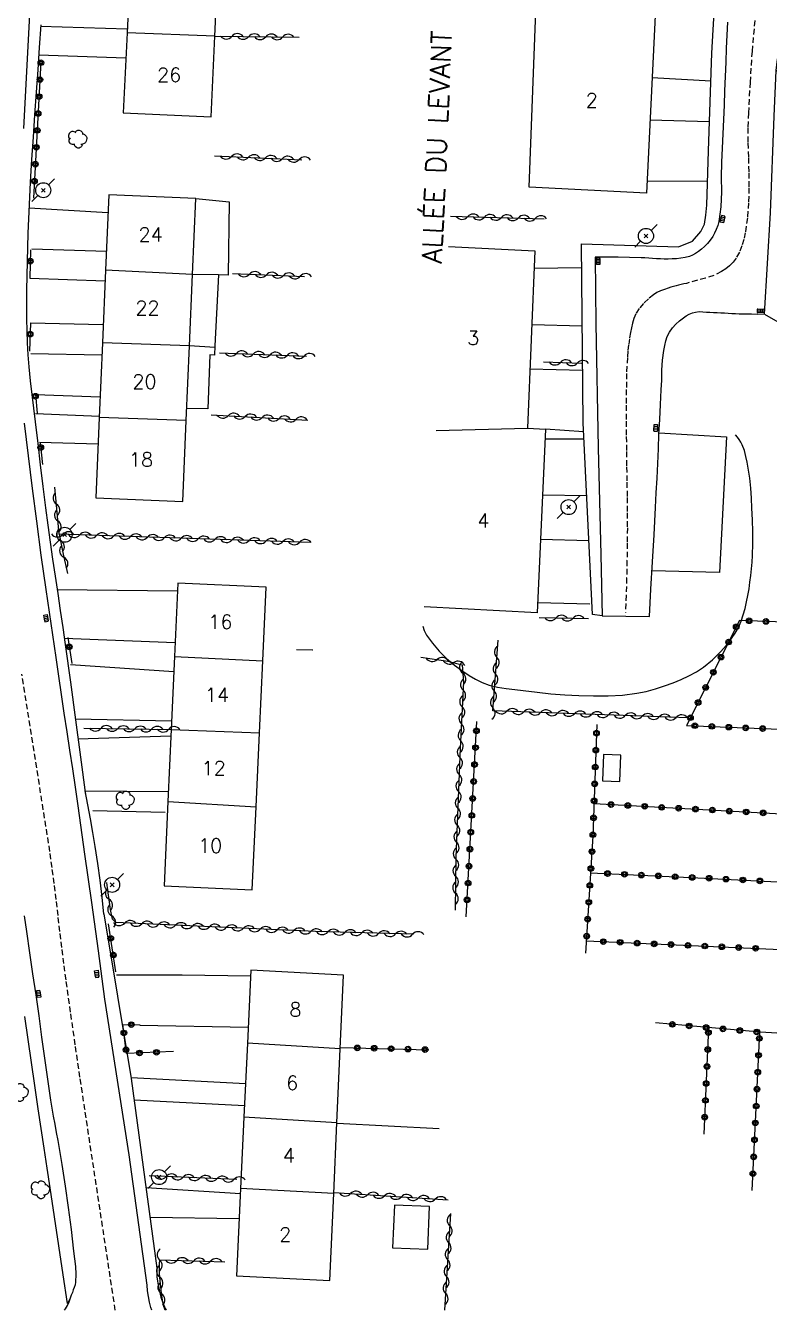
# Model space of a CAD drawing. Header units: millimetres. Extents: x 146997 to 148001, y 141998 to 143001.
# Drawn here: x 147491.6 to 147557.4, y 142000 to 142113.8 of the extents above; entities that cross this region are included whole.
import ezdxf
from ezdxf.enums import TextEntityAlignment as Align

# ---------------------------------------------------------------- set-up
doc = ezdxf.new("R2010")
doc.units = ezdxf.units.MM
doc.linetypes.add('DASHED', pattern=[0.75, 0.5, -0.25])
doc.layers.get('0').update_dxf_attribs({"linetype": 'CONTINUOUS'})
for name, color, linetype in [('W0001', 6, 'DASHED'), ('W0006', 2, 'CONTINUOUS'), ('W0008', 7, 'CONTINUOUS'), ('W0014', 7, 'CONTINUOUS'), ('W0017', 7, 'CONTINUOUS'), ('W0101', 7, 'CONTINUOUS'), ('W0104', 1, 'CONTINUOUS'), ('W0211', 2, 'CONTINUOUS'), ('W0300', 7, 'CONTINUOUS'), ('W0310', 3, 'CONTINUOUS'), ('W0323', 7, 'CONTINUOUS'), ('W0401', 7, 'CONTINUOUS'), ('W0473', 7, 'CONTINUOUS'), ('W0989', 7, 'CONTINUOUS'), ('W0991', 7, 'CONTINUOUS'), ('W1102', 7, 'CONTINUOUS')]:
    doc.layers.add(name, color=color, linetype=linetype)
doc.styles.get("Standard").update_dxf_attribs({"font": 'romans.shx', "width": 0.85})

# ---------------------------------------------------------------- blocks, each defined once
blk = doc.blocks.new('T300')
for p, q in [((-0.8, 0.51), (-0.86, 0.34)), ((-0.86, 0.34), (-0.86, 0.17)), ((-0.86, 0.17), (-0.74, 0.06)), ((-0.69, 0.63), (-0.8, 0.51)), ((-0.8, -0.06), (-0.74, 0.06)), ((-0.74, 0.06), (-0.69, 0.11)), ((-0.57, 0.69), (-0.69, 0.63)), ((-0.46, 0.69), (-0.57, 0.69)), ((-0.29, 0.63), (-0.46, 0.69)), ((-0.29, 0.63), (-0.17, 0.74)), ((-0.23, 0.57), (-0.29, 0.63)), ((-0.17, 0.74), (-0.06, 0.8)), ((-0.06, 0.8), (0.06, 0.8)), ((0.06, 0.8), (0.23, 0.74)), ((0.23, 0.74), (0.34, 0.63)), ((0.34, 0.63), (0.4, 0.51)), ((0.46, 0.46), (0.34, 0.46)), ((0.4, 0.51), (0.4, 0.46)), ((0.57, 0.4), (0.46, 0.46)), ((0.57, 0.4), (0.69, 0.29)), ((0.69, 0.29), (0.74, 0.17)), ((0.74, 0.06), (0.69, -0.17)), ((0.74, 0.17), (0.74, 0.06)), ((-0.8, -0.17), (-0.8, -0.06)), ((-0.8, -0.23), (-0.8, -0.17)), ((-0.74, -0.34), (-0.8, -0.23)), ((-0.69, -0.4), (-0.74, -0.34)), ((-0.51, -0.46), (-0.69, -0.4)), ((-0.4, -0.46), (-0.51, -0.46)), ((-0.4, -0.46), (-0.34, -0.46)), ((-0.34, -0.46), (-0.34, -0.4)), ((-0.34, -0.51), (-0.34, -0.46)), ((-0.29, -0.63), (-0.34, -0.51)), ((-0.17, -0.74), (-0.29, -0.63)), ((-0.06, -0.8), (-0.17, -0.74)), ((0.06, -0.8), (-0.06, -0.8)), ((0.17, -0.74), (0.06, -0.8)), ((0.23, -0.69), (0.17, -0.74)), ((0.29, -0.46), (0.23, -0.46)), ((0.29, -0.63), (0.23, -0.69)), ((0.46, -0.4), (0.29, -0.46)), ((0.34, -0.51), (0.29, -0.63)), ((0.34, -0.51), (0.34, -0.46)), ((0.57, -0.34), (0.46, -0.4)), ((0.63, -0.29), (0.57, -0.34)), ((0.69, -0.17), (0.63, -0.29))]:
    blk.add_line(p, q)
blk = doc.blocks.new('T401')
for p, q in [((-0.3, 0.3), (0, 0.3)), ((-0.3, -0.25), (-0.3, 0.3)), ((-0.3, 0.15), (0, 0.15)), ((-0.3, 0), (0, 0)), ((0, 0.3), (0, -0.25)), ((-0.3, -0.15), (0, -0.15)), ((-0.3, -0.25), (-0.3, -0.3)), ((-0.3, -0.3), (0, -0.3)), ((0, -0.3), (0, -0.25))]:
    blk.add_line(p, q)
blk = doc.blocks.new('T473')
for p, q in [((-0.166667, 0.166667), (0.166667, -0.166667)), ((-0.166667, -0.166667), (0.166667, 0.166667)), ((0.500001, 0.500001), (1.000002, 1.000002)), ((-1.000002, -1.000002), (-0.500001, -0.500001))]:
    blk.add_line(p, q)
blk.add_ellipse((0, 0), major_axis=(0.471405, 0.471405), ratio=1, start_param=5.4977871438, end_param=11.780972451)
blk = doc.blocks.new('t323o')
at = {"color": 0, "linetype": 'Continuous'}
for radius in [0.25, 0.15]:
    blk.add_circle((0, 0), radius, dxfattribs=at)
blk = doc.blocks.new('t310o')
at = {"color": 0, "linetype": 'Continuous'}
for centre, start, end in [((-0.5, 0.38), 216.8699, 323.1304), ((0.5, -0.37), 36.8699, 143.1303)]:
    blk.add_arc(centre, 0.625, start, end, dxfattribs=at)

msp = doc.modelspace()

# ---------------------------------------------------------------- linework, layer by layer
at = {"layer": 'W0001'}
for points in [[(147556.13, 142114.22), (147555.88, 142111.49), (147555.71, 142108.76), (147555.56, 142106.03), (147555.51, 142104.7), (147555.52, 142103.38), (147555.56, 142102.06), (147555.6, 142100.73), (147555.61, 142099.4), (147555.58, 142098.07), (147555.48, 142096.74), (147555.28, 142095.42), (147555.16, 142094.83), (147554.99, 142094.26), (147554.77, 142093.7), (147554.47, 142093.18), (147554.2, 142092.82), (147553.89, 142092.5), (147553.55, 142092.22), (147553.18, 142091.98), (147552.49, 142091.64), (147551.77, 142091.4), (147551.04, 142091.21), (147550.32, 142091.01), (147550.08, 142090.94), (147549.85, 142090.89), (147549.62, 142090.83), (147549.38, 142090.77), (147549.15, 142090.72), (147548.92, 142090.66), (147548.68, 142090.59), (147548.46, 142090.52), (147548.12, 142090.4), (147547.79, 142090.27), (147547.46, 142090.12), (147547.16, 142089.93), (147546.7, 142089.57), (147546.28, 142089.17), (147545.9, 142088.72), (147545.58, 142088.23), (147545.41, 142087.84), (147545.29, 142087.42), (147545.21, 142087.01), (147545.13, 142086.6), (147545.03, 142086.04), (147544.95, 142085.49), (147544.89, 142084.93), (147544.84, 142084.37), (147544.77, 142082.96), (147544.75, 142081.55), (147544.75, 142080.15), (147544.75, 142078.74), (147544.75, 142077.39), (147544.76, 142076.04), (147544.78, 142074.69), (147544.8, 142073.33), (147544.82, 142071.98), (147544.83, 142070.63), (147544.84, 142069.28), (147544.83, 142067.93), (147544.81, 142066.4), (147544.78, 142064.86), (147544.73, 142063.33), (147544.67, 142061.79)], [(147499.5, 142000), (147496.8, 142017.81), (147496.81, 142017.77), (147496.37, 142020.64), (147495.95, 142023.52), (147495.54, 142026.4), (147495.14, 142029.28), (147494.95, 142030.7), (147494.78, 142032.12), (147494.6, 142033.54), (147494.43, 142034.96), (147494.26, 142036.37), (147494.09, 142037.79), (147493.9, 142039.21), (147493.71, 142040.63), (147491.23, 142056.33)]]:
    msp.add_lwpolyline(points, dxfattribs=at)
at = {"layer": 'W0006'}
for points in [[(147556.99, 142088.2), (147562.02, 142085.32), (147562.79, 142106.74), (147558.02, 142109.78)], [(147547.67, 142077.71), (147553.61, 142077.36), (147553, 142065.33), (147547.02, 142065.48)]]:
    msp.add_lwpolyline(points, dxfattribs=at)
at = {"layer": 'W0008'}
for points in [[(147546.79, 142061.45), (147546.93, 142063.86), (147547.07, 142066.27), (147547.21, 142068.68), (147547.34, 142071.08), (147547.4, 142072.38), (147547.47, 142073.69), (147547.53, 142074.99), (147547.59, 142076.29), (147547.64, 142077.59), (147547.71, 142078.9), (147547.77, 142080.2), (147547.84, 142081.5), (147547.88, 142082.38), (147547.9, 142083.26), (147547.95, 142084.14), (147548.07, 142085.01), (147548.15, 142085.43), (147548.25, 142085.84), (147548.38, 142086.25), (147548.58, 142086.63), (147548.83, 142087), (147549.13, 142087.33), (147549.46, 142087.63), (147549.81, 142087.9), (147550.06, 142088.06), (147550.32, 142088.2), (147550.6, 142088.32), (147550.89, 142088.4), (147551.2, 142088.44), (147551.52, 142088.43), (147551.84, 142088.4), (147552.15, 142088.38), (147552.47, 142088.37), (147552.79, 142088.35), (147553.12, 142088.34), (147553.44, 142088.32), (147553.76, 142088.3), (147554.09, 142088.28), (147554.41, 142088.26), (147554.73, 142088.25), (147555.28, 142088.23), (147555.83, 142088.23), (147556.38, 142088.22), (147556.92, 142088.23)], [(147495, 142000), (147495.09, 142000.13), (147495.27, 142000.44), (147495.42, 142000.76), (147495.54, 142001.09)]]:
    msp.add_lwpolyline(points, dxfattribs=at)
at = {"layer": 'W0014'}
for points in [[(147549.37, 142094.17), (147550.62, 142094.68), (147551.34, 142095.53), (147551.66, 142096.17), (147551.79, 142096.98), (147551.89, 142097.87), (147552.04, 142102.69), (147552.33, 142111.32), (147552.79, 142119.6)], [(147491.4, 142104.66), (147491.66, 142109.7), (147491.92, 142114.74)], [(147492.9, 142113.83), (147492.77, 142111.84), (147492.63, 142109.85), (147492.49, 142107.87), (147492.35, 142105.88), (147492.22, 142103.89), (147492.09, 142101.9), (147491.97, 142099.91), (147491.88, 142097.92), (147491.77, 142095.4), (147491.69, 142092.87), (147491.64, 142090.34), (147491.64, 142087.81), (147491.66, 142086.74), (147491.7, 142085.67), (147491.76, 142084.6), (147491.83, 142083.54), (147491.95, 142082.32), (147492.1, 142081.1), (147492.25, 142079.89), (147492.4, 142078.68), (147492.63, 142076.77), (147492.85, 142074.87), (147493.08, 142072.96), (147493.32, 142071.06), (147493.52, 142069.54), (147493.74, 142068.03), (147493.95, 142066.52), (147494.18, 142065), (147494.4, 142063.49), (147494.62, 142061.98), (147494.84, 142060.46), (147495.06, 142058.95), (147495.52, 142055.62), (147495.97, 142052.29), (147496.42, 142048.97), (147496.85, 142045.64)], [(147553.71, 142114.06), (147553.6, 142111.78), (147553.55, 142110.52), (147553.49, 142109.25), (147553.44, 142107.98), (147553.4, 142106.72), (147553.35, 142105.45), (147553.3, 142104.19), (147553.24, 142102.92), (147553.19, 142101.66), (147553.16, 142100.35), (147553.17, 142099.04), (147553.12, 142097.72), (147552.93, 142096.41), (147552.84, 142096.06), (147552.72, 142095.72), (147552.57, 142095.39), (147552.4, 142095.08), (147552.18, 142094.77), (147551.94, 142094.48), (147551.68, 142094.21), (147551.4, 142093.96), (147551.15, 142093.77), (147550.89, 142093.6), (147550.62, 142093.44), (147550.33, 142093.32), (147549.95, 142093.22), (147549.57, 142093.16), (147549.19, 142093.12), (147548.8, 142093.1), (147548.46, 142093.09), (147548.11, 142093.09), (147547.77, 142093.11), (147547.43, 142093.12), (147547.08, 142093.15), (147546.74, 142093.17), (147546.4, 142093.19), (147546.05, 142093.2), (147545.04, 142093.22), (147544.02, 142093.25), (147543.01, 142093.26), (147541.99, 142093.27)], [(147556.99, 142088.2), (147557.51, 142097.19), (147557.83, 142105.75), (147558.02, 142109.78), (147558.14, 142110.79), (147558.51, 142111.75), (147559.43, 142112.78), (147561.19, 142113.63), (147562.86, 142113.52), (147564.56, 142112.49), (147565.21, 142111.42), (147566.85, 142108.1), (147571.02, 142099.78), (147574.15, 142093.5), (147575.9, 142090.02), (147576.29, 142088.83), (147576.51, 142087.43), (147576.59, 142085.75), (147576.33, 142078.89), (147575.91, 142070.6), (147575.58, 142059.34), (147575.05, 142045.92), (147574.58, 142032.78), (147574.37, 142028.55)], [(147542.62, 142061.5), (147541.76, 142061.63), (147540.93, 142078.6), (147540.77, 142094.44), (147549.38, 142094.17)], [(147541.99, 142093.27), (147542.04, 142087.35), (147542.26, 142076.38), (147542.49, 142066.91), (147542.62, 142061.5), (147542.63, 142061.51)], [(147498.58, 142027.55), (147498, 142031.84), (147497.41, 142036.12), (147496.81, 142040.4), (147496.21, 142044.68), (147495.97, 142046.32), (147495.73, 142047.96), (147495.48, 142049.6), (147495.23, 142051.24), (147494.98, 142052.89), (147494.74, 142054.53), (147494.49, 142056.17), (147494.25, 142057.81), (147493.81, 142060.83), (147493.38, 142063.84), (147492.95, 142066.86), (147492.54, 142069.88), (147492.17, 142072.77), (147491.8, 142075.66), (147491.46, 142078.55)], [(147542.62, 142061.51), (147546.79, 142061.45)], [(147496.81, 142045.99), (147497.05, 142044.76), (147497.28, 142043.53), (147497.49, 142042.3), (147497.69, 142041.06), (147497.92, 142039.57), (147498.12, 142038.08), (147498.31, 142036.59), (147498.47, 142035.09)], [(147491.44, 142034.92), (147491.63, 142033.55), (147491.9, 142031.67), (147492.17, 142029.8), (147492.45, 142027.93), (147492.74, 142026.07)], [(147498.48, 142035.1), (147500.92, 142020.52), (147503.18, 142003.72)], [(147502.33, 142002.23), (147500.73, 142013.78), (147498.58, 142027.55)], [(147495.27, 142000.59), (147494.88, 142003.15), (147494.5, 142005.72), (147494.11, 142008.28), (147493.73, 142010.84), (147493.46, 142012.59), (147493.2, 142014.35), (147492.94, 142016.1), (147492.68, 142017.85), (147492.38, 142019.9), (147492.08, 142021.94), (147491.79, 142023.99), (147491.49, 142026.03)], [(147492.74, 142026.07), (147492.97, 142024.2), (147493.22, 142022.33), (147493.49, 142020.47), (147493.77, 142018.61), (147493.89, 142017.89), (147494.01, 142017.18), (147494.14, 142016.47), (147494.27, 142015.76), (147494.4, 142015.05), (147494.53, 142014.33), (147494.65, 142013.62), (147494.76, 142012.91), (147495.05, 142011), (147495.33, 142009.09), (147495.58, 142007.17), (147495.8, 142005.25), (147495.88, 142004.57), (147495.97, 142003.88), (147496.02, 142003.19), (147495.99, 142002.49), (147495.94, 142002.26), (147495.87, 142002.03), (147495.78, 142001.81), (147495.7, 142001.59), (147495.6, 142001.33), (147495.5, 142001.08), (147495.39, 142000.83), (147495.27, 142000.58)], [(147503.18, 142003.72), (147503.18, 142003.34), (147503.19, 142002.97), (147503.23, 142002.59), (147503.29, 142002.22), (147503.4, 142001.69), (147503.54, 142001.17), (147503.71, 142000.65), (147503.91, 142000.15), (147503.99, 142000)], [(147502.75, 142000), (147502.66, 142000.24), (147502.53, 142000.73), (147502.43, 142001.23), (147502.36, 142001.73), (147502.33, 142002.23)]]:
    msp.add_lwpolyline(points, dxfattribs=at)
at = {"layer": 'W0017'}
for points in [[(147492.89, 142113.73), (147500.56, 142113.49)], [(147500.44, 142110.87), (147492.73, 142111.14)], [(147552.25, 142108.84), (147547.02, 142109.14)], [(147546.84, 142105.43), (147552.13, 142105.29)], [(147551.95, 142099.96), (147546.58, 142099.99)], [(147491.86, 142097.62), (147498.85, 142097.22)], [(147492.1, 142094), (147498.71, 142093.79)], [(147491.92, 142091.4), (147498.6, 142091.18)], [(147536.58, 142092.29), (147540.79, 142092.34)], [(147492, 142087.44), (147498.43, 142087.31)], [(147540.84, 142087.16), (147536.38, 142087.28)], [(147492.03, 142084.72), (147498.32, 142084.61)], [(147536.21, 142083.38), (147540.88, 142083.25)], [(147492.42, 142081.09), (147498.16, 142080.89)], [(147492.43, 142079.43), (147498.09, 142079.17)], [(147540.97, 142077.8), (147537.6, 142078.04)], [(147492.78, 142076.89), (147497.98, 142076.74)], [(147537.56, 142077.17), (147541, 142077.17)], [(147537.34, 142072.2), (147541.24, 142072.15)], [(147537.16, 142068.29), (147541.44, 142068.16)], [(147505.01, 142063.68), (147494.36, 142063.79)], [(147536.91, 142062.69), (147541.51, 142062.55)], [(147494.98, 142059.52), (147504.8, 142059.15)], [(147495.52, 142057.2), (147504.69, 142056.57)], [(147495.95, 142052.37), (147504.49, 142052.21)], [(147504.43, 142050.85), (147496.18, 142050.59)], [(147496.81, 142045.99), (147504.2, 142045.93)], [(147497.51, 142044.26), (147503.93, 142044.1)], [(147511.47, 142029.6), (147505.43, 142029.68), (147499.6, 142029.69)], [(147501.68, 142025.26), (147511.26, 142025.07)], [(147500.9, 142020.61), (147511.03, 142020.08)], [(147501.17, 142018.63), (147510.94, 142018.15)], [(147502.22, 142010.87), (147510.58, 142010.34)], [(147510.47, 142008.09), (147502.58, 142008.22)]]:
    msp.add_lwpolyline(points, dxfattribs=at)
at = {"layer": 'W0101'}
for points in [[(147500.85, 142119.61), (147500.55, 142113.13)], [(147508.32, 142112.83), (147508.62, 142119.27)], [(147545.74, 142115.38), (147547.32, 142115.26), (147546.53, 142098.92), (147536.15, 142099.45), (147536.75, 142115.03)], [(147500.55, 142113.13), (147500.21, 142106.05), (147507.99, 142105.68), (147508.32, 142112.83)], [(147498.92, 142098.79), (147498.63, 142092.11)], [(147506.34, 142091.74), (147506.62, 142098.46), (147498.92, 142098.79)], [(147529.01, 142094.2), (147536.65, 142093.82)], [(147536.65, 142093.82), (147536, 142078.13)], [(147498.63, 142092.11), (147498.36, 142085.68)], [(147506.07, 142085.41), (147506.34, 142091.74)], [(147498.36, 142085.68), (147498.08, 142079.07)], [(147505.79, 142078.81), (147506.07, 142085.41)], [(147498.08, 142079.07), (147497.78, 142071.96), (147505.49, 142071.63), (147505.79, 142078.81)], [(147536, 142078.13), (147537.6, 142078.04), (147536.87, 142061.76), (147526.84, 142062.29)], [(147505.04, 142064.39), (147504.75, 142057.89)], [(147512.55, 142057.52), (147512.85, 142064.03), (147505.04, 142064.39)], [(147504.75, 142057.89), (147504.45, 142051.44)], [(147512.26, 142051.14), (147512.55, 142057.52)], [(147504.45, 142051.44), (147504.16, 142045.07)], [(147511.96, 142044.58), (147512.26, 142051.14)], [(147504.16, 142045.07), (147503.82, 142037.59), (147511.63, 142037.23), (147511.96, 142044.58)], [(147511.49, 142030.12), (147511.2, 142023.67)], [(147519.42, 142023.16), (147519.71, 142029.68), (147511.49, 142030.12)], [(147511.2, 142023.67), (147510.89, 142017.1)], [(147519.13, 142016.61), (147519.42, 142023.16)], [(147510.89, 142017.1), (147510.6, 142010.78)], [(147518.85, 142010.34), (147519.13, 142016.61)], [(147510.6, 142010.78), (147510.24, 142003.05), (147518.51, 142002.64), (147518.85, 142010.34)]]:
    msp.add_lwpolyline(points, dxfattribs=at)
at = {"layer": 'W0104'}
for points in [[(147506.62, 142098.46), (147509.58, 142098.16), (147509.48, 142091.66), (147508.64, 142091.69), (147508.32, 142085.42), (147508.32, 142085.42), (147508.28, 142084.59), (147507.86, 142084.6), (147507.68, 142079.82), (147505.84, 142079.86)], [(147508.64, 142091.69), (147506.34, 142091.74)], [(147508.32, 142085.26), (147506.07, 142085.41)]]:
    msp.add_lwpolyline(points, dxfattribs=at)
for points in [[(147542.72, 142049.21), (147542.63, 142046.88), (147544.18, 142046.82), (147544.27, 142049.15)], [(147524.23, 142009.32), (147524.06, 142005.54), (147527.17, 142005.41), (147527.33, 142009.18)]]:
    msp.add_lwpolyline(points, close=True, dxfattribs=at)
at = {"layer": 'W0211'}
msp.add_lwpolyline([(147526.72, 142060.57), (147526.86, 142060.19), (147527.07, 142059.79), (147527.32, 142059.42), (147527.59, 142059.07), (147528.19, 142058.37), (147528.84, 142057.73), (147529.54, 142057.14), (147530.27, 142056.59), (147530.82, 142056.23), (147531.4, 142055.9), (147531.99, 142055.61), (147532.61, 142055.37), (147533.35, 142055.17), (147534.11, 142055.05), (147534.87, 142054.97), (147535.62, 142054.88), (147536.85, 142054.73), (147538.08, 142054.6), (147539.32, 142054.5), (147540.55, 142054.44), (147541.84, 142054.42), (147543.13, 142054.42), (147544.41, 142054.48), (147545.69, 142054.64), (147546.52, 142054.81), (147547.33, 142055.03), (147548.13, 142055.29), (147548.91, 142055.58), (147549.61, 142055.87), (147550.3, 142056.18), (147550.96, 142056.53), (147551.59, 142056.95), (147552.39, 142057.61), (147553.13, 142058.33), (147553.8, 142059.12), (147554.4, 142059.97), (147554.68, 142060.48), (147554.91, 142061.03), (147555.1, 142061.59), (147555.26, 142062.15), (147555.4, 142062.73), (147555.52, 142063.31), (147555.62, 142063.9), (147555.7, 142064.49), (147555.77, 142065.08), (147555.83, 142065.67), (147555.88, 142066.26), (147555.92, 142066.85), (147555.96, 142067.9), (147555.96, 142068.94), (147555.92, 142069.99), (147555.87, 142071.03), (147555.82, 142071.92), (147555.77, 142072.81), (147555.68, 142073.7), (147555.55, 142074.58), (147555.46, 142075.1), (147555.34, 142075.62), (147555.2, 142076.13), (147555.01, 142076.63), (147554.89, 142076.87), (147554.75, 142077.1), (147554.6, 142077.31), (147554.43, 142077.52)], dxfattribs=at)
at = {"layer": 'W0300'}
msp.add_lwpolyline([(147519.14, 142016.58), (147528.19, 142016.09)], dxfattribs=at)
at = {"layer": 'W0310'}
for points in [[(147508.32, 142112.83), (147515.79, 142112.73)], [(147508.29, 142102.24), (147516.03, 142101.89)], [(147529.19, 142096.88), (147537.48, 142096.67)], [(147509.88, 142091.81), (147516.26, 142091.55)], [(147508.72, 142084.79), (147516.42, 142084.49)], [(147537.41, 142084), (147540.78, 142083.87)], [(147508, 142079.3), (147516.54, 142078.83)], [(147516.78, 142068), (147494.52, 142068.73), (147494.15, 142072.89)], [(147494.52, 142068.73), (147494.87, 142066.96), (147495.27, 142065.24)], [(147537.03, 142061.34), (147541.39, 142061.25)], [(147516.99, 142058.45), (147516.97, 142058.45), (147515.55, 142058.48)], [(147550.24, 142052.47), (147532.92, 142053.1), (147533.41, 142059.33)], [(147526.54, 142057.85), (147528.95, 142057.49), (147530.21, 142057.16), (147530.32, 142055.62), (147530.05, 142049.78), (147529.66, 142040.09), (147529.6, 142035.44)], [(147496.72, 142051.55), (147504.45, 142051.44)], [(147525.93, 142033.3), (147517.22, 142033.55), (147499.56, 142034.34), (147499.25, 142034.65), (147499.08, 142035.49), (147498.81, 142037.4), (147498.74, 142037.89)], [(147510.25, 142011.58), (147502.5, 142011.92)], [(147518.85, 142010.42), (147528.97, 142009.77)], [(147529.17, 142008.57), (147528.64, 142000)], [(147503.92, 142000), (147503.78, 142000.43), (147503.61, 142001.26), (147503.52, 142002.09), (147503.44, 142002.91), (147503.41, 142003.3), (147503.4, 142003.69), (147503.41, 142004.08), (147503.43, 142004.47)], [(147503.44, 142004.46), (147509.2, 142004.3)]]:
    msp.add_lwpolyline(points, dxfattribs=at)
at = {"layer": 'W0323'}
for points in [[(147492.92, 142110.55), (147492.26, 142098.5)], [(147492, 142093.92), (147491.92, 142091.4)], [(147492, 142087.44), (147491.91, 142084.94)], [(147492.42, 142081.09), (147492.57, 142079.46)], [(147492.85, 142076.83), (147493.06, 142074.91)], [(147558.75, 142060.93), (147554.77, 142061.09), (147550.09, 142051.8), (147558.32, 142051.45)], [(147495.29, 142059.57), (147495.65, 142057.28)], [(147530.57, 142034.85), (147531.52, 142052.15)], [(147542.13, 142051.88), (147541.79, 142041.98), (147541.15, 142031.64)], [(147541.89, 142044.88), (147559.55, 142043.9)], [(147541.59, 142038.75), (147551.07, 142038.31), (147559.32, 142037.89)], [(147499.55, 142029.98), (147498.91, 142034.21)], [(147541.21, 142032.72), (147559.08, 142031.93)], [(147556.62, 142024.62), (147547.33, 142025.45)], [(147504.65, 142022.92), (147500.49, 142022.74), (147500.17, 142025.32), (147501.7, 142025.28)], [(147552.04, 142025.03), (147551.62, 142015.6)], [(147555.89, 142010.6), (147556.56, 142024.62)], [(147560.39, 142006.58), (147561.01, 142024.37), (147556.62, 142024.62)], [(147519.43, 142023.28), (147527.27, 142023.08)]]:
    msp.add_lwpolyline(points, dxfattribs=at)
at = {"layer": 'W1102'}
for points in [[(147508.32, 142112.83), (147500.55, 142113.13)], [(147506.34, 142091.74), (147498.63, 142092.11)], [(147506.07, 142085.41), (147498.36, 142085.68)], [(147505.79, 142078.81), (147498.08, 142079.07)], [(147527.9, 142077.92), (147536, 142078.13)], [(147504.75, 142057.89), (147512.55, 142057.52)], [(147504.45, 142051.44), (147512.26, 142051.14)], [(147504.16, 142045.07), (147511.96, 142044.58)], [(147519.42, 142023.16), (147511.2, 142023.67)], [(147519.13, 142016.61), (147510.89, 142017.1)], [(147518.85, 142010.34), (147510.6, 142010.78)]]:
    msp.add_lwpolyline(points, dxfattribs=at)

# ---------------------------------------------------------------- block references
at = {"layer": 'W0300'}
for p in [(147496.23, 142103.7), (147500.43, 142045.16), (147491.04, 142019.28), (147492.92, 142010.66)]:
    msp.add_blockref('T300', p, dxfattribs=at)
at = {"layer": 'W0310'}
for p, rotation in [((147509.82, 142112.81), 359.1993887507355), ((147511.32, 142112.79), 359.1993887507355), ((147512.82, 142112.77), 359.1993887507355), ((147514.32, 142112.75), 359.1993887507355), ((147509.79, 142102.17), 357.419758905621), ((147511.29, 142102.1), 357.419758905621), ((147512.79, 142102.04), 357.419758905621), ((147514.28, 142101.97), 357.419758905621), ((147515.78, 142101.9), 357.419758905621), ((147530.69, 142096.84), 358.5503509922666), ((147532.19, 142096.8), 358.5503509922666), ((147533.69, 142096.77), 358.5503509922666), ((147535.19, 142096.73), 358.5503509922666), ((147536.69, 142096.69), 358.5503509922666), ((147511.38, 142091.75), 357.6572930219453), ((147512.88, 142091.69), 357.6572930219453), ((147514.38, 142091.63), 357.6572930219453), ((147515.88, 142091.57), 357.6572930219453), ((147510.22, 142084.73), 357.8104565725271), ((147511.72, 142084.67), 357.8104565725271), ((147513.21, 142084.61), 357.8104565725271), ((147514.71, 142084.56), 357.8104565725271), ((147516.21, 142084.5), 357.8104565725271), ((147538.91, 142083.94), 357.6883355710621), ((147540.41, 142083.88), 357.6883355710621), ((147509.5, 142079.22), 356.8916188011214), ((147511, 142079.14), 356.8916188011214), ((147512.5, 142079.05), 356.8916188011214), ((147514, 142078.97), 356.8916188011214), ((147515.49, 142078.89), 356.8916188011214), ((147494.29, 142071.39), 95.09630915818265), ((147494.42, 142069.9), 95.09630915818265), ((147494.85, 142068.72), 178.1262235945725), ((147494.64, 142068.17), 281.1047058770777), ((147496.35, 142068.67), 178.1262235945725), ((147497.85, 142068.62), 178.1262235945725), ((147499.35, 142068.57), 178.1262235945725), ((147500.85, 142068.52), 178.1262235945725), ((147502.34, 142068.47), 178.1262235945725), ((147503.84, 142068.42), 178.1262235945725), ((147505.34, 142068.38), 178.1262235945725), ((147494.93, 142066.7), 283.099246501605), ((147506.84, 142068.33), 178.1262235945725), ((147508.34, 142068.28), 178.1262235945725), ((147509.84, 142068.23), 178.1262235945725), ((147511.34, 142068.18), 178.1262235945725), ((147512.84, 142068.13), 178.1262235945725), ((147514.34, 142068.08), 178.1262235945725), ((147515.84, 142068.03), 178.1262235945725), ((147538.53, 142061.31), 358.831931751658), ((147540.03, 142061.28), 358.831931751658), ((147533.29, 142057.83), 85.41913149266301), ((147528, 142057.63), 351.4330814487921), ((147529.47, 142057.35), 345.2160911868949), ((147530.26, 142056.43), 273.94007543984), ((147533.17, 142056.34), 85.41913149266301), ((147530.29, 142054.93), 267.322651376385), ((147533.05, 142054.84), 85.41913149266301), ((147530.22, 142053.43), 267.322651376385), ((147532.93, 142053.35), 85.41913149266301), ((147530.15, 142051.93), 267.322651376385), ((147534.17, 142053.06), 177.9174347202516), ((147535.67, 142053), 177.9174347202516), ((147537.16, 142052.95), 177.9174347202516), ((147538.66, 142052.89), 177.9174347202516), ((147540.16, 142052.84), 177.9174347202516), ((147541.66, 142052.78), 177.9174347202516), ((147543.16, 142052.73), 177.9174347202516), ((147544.66, 142052.67), 177.9174347202516), ((147546.16, 142052.62), 177.9174347202516), ((147547.66, 142052.56), 177.9174347202516), ((147549.16, 142052.51), 177.9174347202516), ((147498.22, 142051.53), 359.2217740125321), ((147499.72, 142051.51), 359.2217740125321), ((147501.22, 142051.48), 359.2217740125321), ((147502.72, 142051.46), 359.2217740125321), ((147504.22, 142051.44), 359.2217740125321), ((147530.08, 142050.43), 267.322651376385), ((147530.01, 142048.94), 267.7240351512904), ((147529.95, 142047.44), 267.7240351512904), ((147529.89, 142045.94), 267.7240351512904), ((147529.83, 142044.44), 267.7240351512904), ((147529.77, 142042.94), 267.7240351512904), ((147529.71, 142041.44), 267.7240351512904), ((147529.66, 142039.94), 269.2201751078584), ((147529.64, 142038.44), 269.2201751078584), ((147529.62, 142036.94), 269.2201751078584), ((147498.95, 142036.4), 98.1132852779881), ((147499.19, 142034.92), 101.2573916560406), ((147500.34, 142034.3), 177.4289324961393), ((147501.84, 142034.24), 177.4289324961393), ((147503.33, 142034.17), 177.4289324961393), ((147504.83, 142034.1), 177.4289324961393), ((147506.33, 142034.03), 177.4289324961393), ((147507.83, 142033.97), 177.4289324961393), ((147509.33, 142033.9), 177.4289324961393), ((147510.83, 142033.83), 177.4289324961393), ((147512.33, 142033.76), 177.4289324961393), ((147513.82, 142033.7), 177.4289324961393), ((147515.32, 142033.63), 177.4289324961393), ((147516.82, 142033.56), 177.4289324961393), ((147518.32, 142033.51), 178.3610364518186), ((147519.82, 142033.47), 178.3610364518186), ((147521.32, 142033.43), 178.3610364518186), ((147522.82, 142033.38), 178.3610364518186), ((147524.32, 142033.34), 178.3610364518186), ((147525.82, 142033.3), 178.3610364518186), ((147504, 142011.85), 177.4857214180385), ((147505.5, 142011.79), 177.4857214180385), ((147507, 142011.72), 177.4857214180385), ((147508.5, 142011.66), 177.4857214180385), ((147510, 142011.59), 177.4857214180385), ((147520.34, 142010.33), 356.3158848208423), ((147521.84, 142010.23), 356.3158848208423), ((147523.34, 142010.13), 356.3158848208423), ((147524.83, 142010.04), 356.3158848208423), ((147526.33, 142009.94), 356.3158848208423), ((147527.83, 142009.84), 356.3158848208423), ((147529.1, 142007.49), 266.4666227498418), ((147529.01, 142005.99), 266.4666227498418), ((147503.43, 142004.45), 86.75908099253537), ((147528.92, 142004.49), 266.4666227498418), ((147503.44, 142002.95), 94.19889869528456), ((147504.94, 142004.42), 358.4168763335983), ((147506.44, 142004.38), 358.4168763335983), ((147507.94, 142004.34), 358.4168763335983), ((147528.83, 142002.99), 266.4666227498418), ((147503.59, 142001.46), 96.53708684916035), ((147528.74, 142001.5), 266.4666227498418)]:
    msp.add_blockref('t310o', p, dxfattribs=dict(at, rotation=rotation))
at = {"layer": 'W0323'}
for p, rotation in [((147492.91, 142110.48), 266.8759741923429), ((147492.83, 142108.98), 266.8759741923429), ((147492.75, 142107.48), 266.8759741923429), ((147492.67, 142105.99), 266.8759741923429), ((147492.59, 142104.49), 266.8759741923429), ((147492.51, 142102.99), 266.8759741923429), ((147492.42, 142101.49), 266.8759741923429), ((147492.34, 142100), 266.8759741923429), ((147491.97, 142092.9), 268.1128107079458), ((147491.96, 142086.44), 268.0298020905601), ((147492.43, 142080.95), 275.3460548307737), ((147492.9, 142076.4), 276.0881351517218), ((147554.48, 142060.52), 243.2576393174159), ((147555.63, 142061.06), 177.614055969646), ((147557.12, 142061), 177.614055969646), ((147495.42, 142058.76), 278.8516029471196), ((147553.81, 142059.18), 243.2576393174159), ((147553.13, 142057.84), 243.2576393174159), ((147552.46, 142056.5), 243.2576393174159), ((147551.78, 142055.16), 243.2576393174159), ((147551.11, 142053.82), 243.2576393174159), ((147550.43, 142052.48), 243.2576393174159), ((147531.48, 142051.32), 86.84868205206992), ((147550.82, 142051.77), 357.5856783930334), ((147552.32, 142051.71), 357.5856783930334), ((147553.82, 142051.64), 357.5856783930334), ((147555.32, 142051.58), 357.5856783930334), ((147556.82, 142051.52), 357.5856783930334), ((147542.11, 142051.11), 268.0200792202871), ((147531.4, 142049.83), 86.84868205206992), ((147542.05, 142049.61), 268.0200792202871), ((147531.31, 142048.33), 86.84868205206992), ((147542, 142048.11), 268.0200792202871), ((147531.23, 142046.83), 86.84868205206992), ((147541.95, 142046.62), 268.0200792202871), ((147531.15, 142045.33), 86.84868205206992), ((147541.9, 142045.12), 268.0200792202871), ((147543.39, 142044.79), 356.834361474582), ((147544.89, 142044.71), 356.834361474582), ((147546.38, 142044.63), 356.834361474582), ((147547.88, 142044.54), 356.834361474582), ((147531.07, 142043.83), 86.84868205206992), ((147541.85, 142043.62), 268.0200792202871), ((147549.38, 142044.46), 356.834361474582), ((147550.88, 142044.38), 356.834361474582), ((147552.37, 142044.3), 356.834361474582), ((147553.87, 142044.21), 356.834361474582), ((147555.37, 142044.13), 356.834361474582), ((147556.87, 142044.05), 356.834361474582), ((147530.98, 142042.34), 86.84868205206992), ((147541.79, 142042.12), 268.0200792202871), ((147530.9, 142040.84), 86.84868205206992), ((147541.71, 142040.62), 266.4415954820278), ((147530.82, 142039.34), 86.84868205206992), ((147541.61, 142039.12), 266.4415954820278), ((147530.74, 142037.84), 86.84868205206992), ((147543.09, 142038.68), 357.3431690265494), ((147544.59, 142038.61), 357.3431690265494), ((147546.08, 142038.54), 357.3431690265494), ((147547.58, 142038.47), 357.3431690265494), ((147549.08, 142038.4), 357.3431690265494), ((147550.58, 142038.33), 357.3431690265494), ((147552.08, 142038.26), 357.0707228177263), ((147553.58, 142038.18), 357.0707228177263), ((147555.07, 142038.11), 357.0707228177263), ((147556.57, 142038.03), 357.0707228177263), ((147541.52, 142037.63), 266.4415954820278), ((147530.65, 142036.35), 86.84868205206992), ((147541.43, 142036.13), 266.4415954820278), ((147541.33, 142034.63), 266.4415954820278), ((147541.24, 142033.14), 266.4415954820278), ((147499.1, 142032.94), 98.60082951645576), ((147542.71, 142032.65), 357.4783066698485), ((147544.21, 142032.59), 357.4783066698485), ((147545.71, 142032.52), 357.4783066698485), ((147547.21, 142032.45), 357.4783066698485), ((147548.71, 142032.39), 357.4783066698485), ((147550.21, 142032.32), 357.4783066698485), ((147551.7, 142032.26), 357.4783066698485), ((147553.2, 142032.19), 357.4783066698485), ((147554.7, 142032.12), 357.4783066698485), ((147556.2, 142032.06), 357.4783066698485), ((147499.33, 142031.46), 98.60082951645576), ((147500.92, 142025.3), 358.5781889682194), ((147548.83, 142025.32), 174.8703577041459), ((147550.32, 142025.18), 174.8703577041459), ((147500.26, 142024.56), 97.0181877975943), ((147551.82, 142025.05), 174.8703577041459), ((147552.02, 142024.59), 267.4520028405706), ((147553.31, 142024.92), 174.8703577041459), ((147554.8, 142024.78), 174.8703577041459), ((147556.3, 142024.65), 174.8703577041459), ((147556.53, 142024.08), 87.24807510386158), ((147500.45, 142023.08), 97.0181877975943), ((147520.93, 142023.24), 358.5237199357173), ((147522.43, 142023.21), 358.5237199357173), ((147523.92, 142023.17), 358.5237199357173), ((147525.42, 142023.13), 358.5237199357173), ((147526.92, 142023.09), 358.5237199357173), ((147551.96, 142023.09), 267.4520028405706), ((147501.65, 142022.79), 182.4100162004271), ((147503.15, 142022.85), 182.4100162004271), ((147556.46, 142022.58), 87.24807510386158), ((147551.89, 142021.59), 267.4520028405706), ((147556.39, 142021.09), 87.24807510386158), ((147551.82, 142020.09), 267.4520028405706), ((147556.32, 142019.59), 87.24807510386158), ((147551.76, 142018.59), 267.4520028405706), ((147556.25, 142018.09), 87.24807510386158), ((147551.69, 142017.1), 267.4520028405706), ((147556.17, 142016.59), 87.24807510386158), ((147556.1, 142015.09), 87.24807510386158), ((147556.03, 142013.59), 87.24807510386158), ((147555.96, 142012.1), 87.24807510386158)]:
    msp.add_blockref('t323o', p, dxfattribs=dict(at, rotation=rotation))
at = {"layer": 'W0401'}
for p, rotation in [((147553.12, 142096.65), 169.4120133246083), ((147542.1, 142092.9), 180.5027515554699), ((147556.64, 142088.37), 270.32786706625), ((147547.51, 142078.13), 357.2933473633028), ((147493.52, 142061.31), 8.288943634274725), ((147498.01, 142029.81), 7.660456947606857), ((147492.57, 142027.99), 188.5463374919138)]:
    msp.add_blockref('T401', p, dxfattribs=dict(at, rotation=rotation))
at = {"layer": 'W0473'}
for p in [(147493.12, 142099.19), (147546.49, 142095.14), (147539.64, 142071.13), (147495.01, 142068.68), (147499.22, 142037.68), (147503.38, 142011.8)]:
    msp.add_blockref('T473', p, dxfattribs=at)

# ---------------------------------------------------------------- texts
at = {"layer": 'W0989'}
msp.add_text('ALLÉE DU LEVANT  ', height=1.75, rotation=87.4575, dxfattribs=at).set_placement((147528.38, 142092.68))
at = {"layer": 'W0991'}
for s, p in [('26', (147504.27, 142109.41)), ('2', (147541.69, 142107.15)), ('24', (147502.63, 142095.26)), ('22', (147502.35, 142088.76)), ('3', (147531.2, 142086.11)), ('20', (147502.08, 142082.24)), ('18', (147501.78, 142075.35)), ('4', (147532.09, 142069.94)), ('16', (147508.8, 142060.96)), ('14', (147508.5, 142054.51)), ('12', (147508.21, 142048.01)), ('10', (147507.9, 142041.15)), ('8', (147515.45, 142026.64)), ('6', (147515.16, 142020.14)), ('4', (147514.87, 142013.72)), ('2', (147514.55, 142006.71))]:
    msp.add_text(s, height=1.25, dxfattribs=at).set_placement(p, align=Align.MIDDLE_CENTER)

doc.saveas('drawing.dxf')
